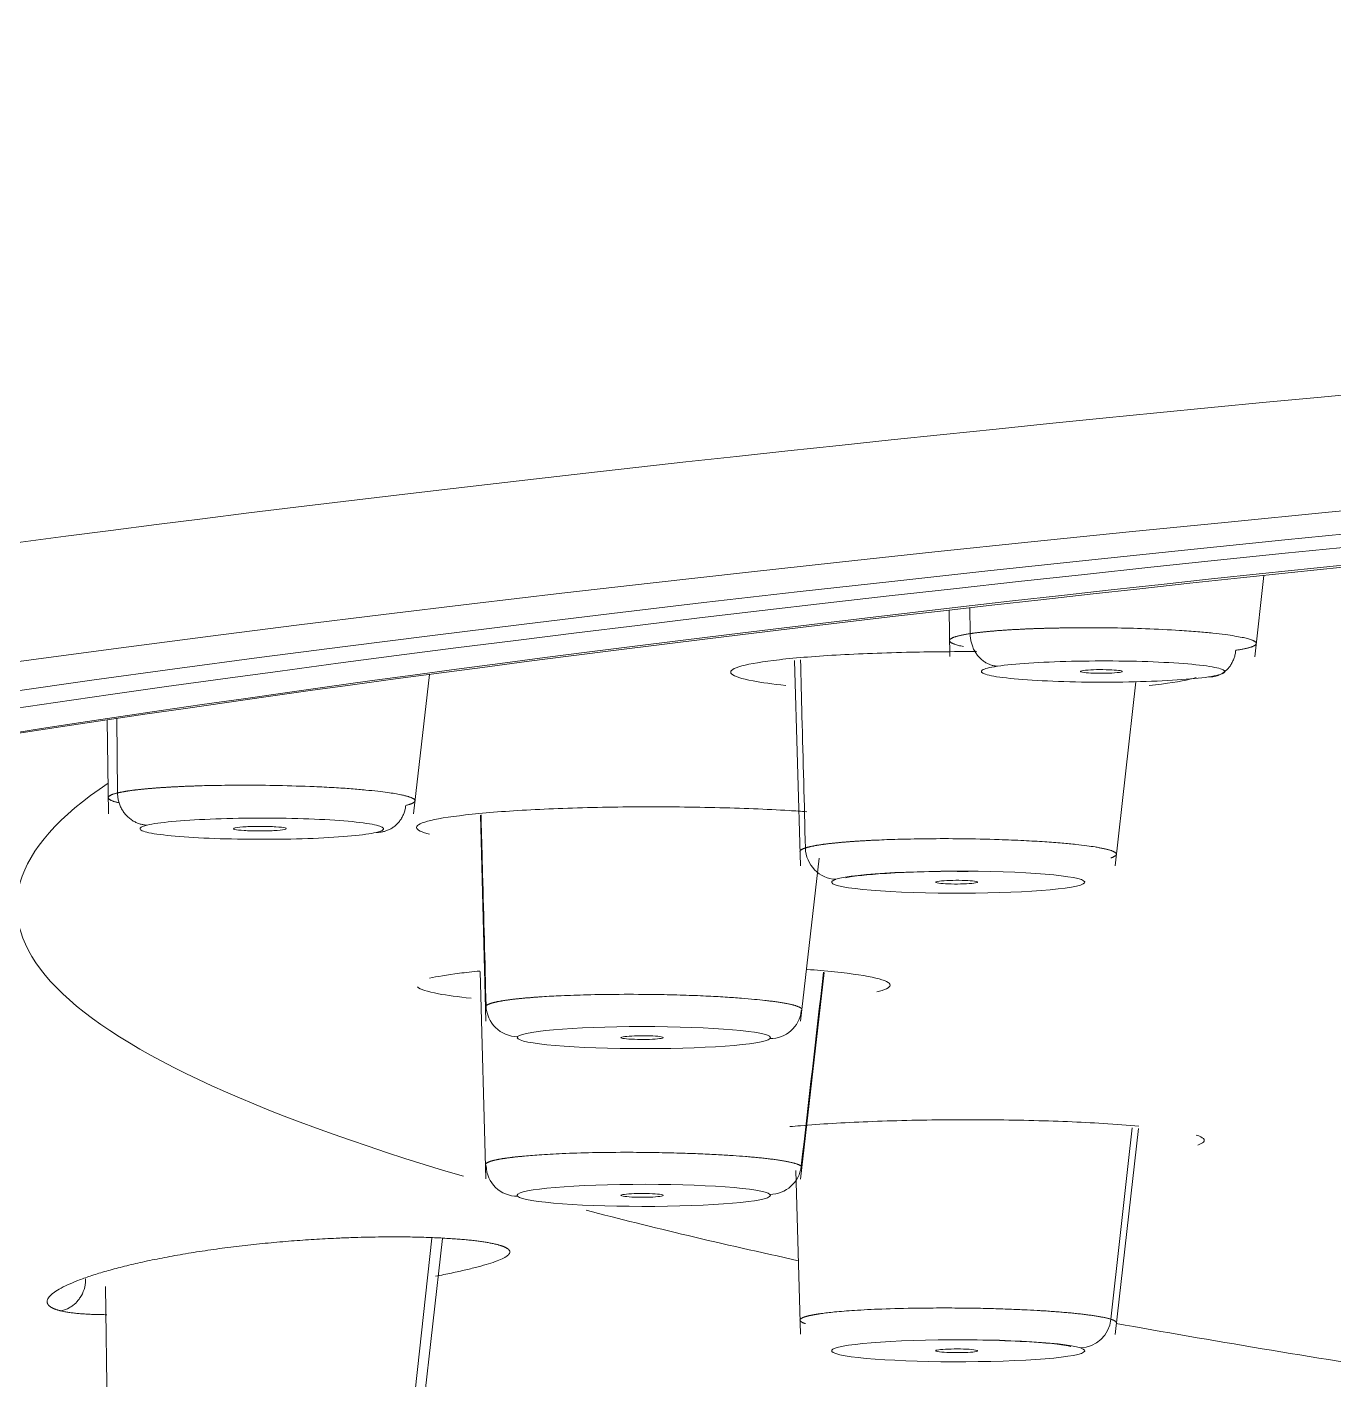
# Model space of a CAD drawing. Extents: x 19821 to 22981, y -91 to 2224.
# Drawn here: x 20586.44 to 20598.82, y 1300.96 to 1313.79 of the extents above; entities that cross this region are included whole.
import ezdxf

# ---------------------------------------------------------------- set-up
doc = ezdxf.new("R2010")
doc.units = 0
doc.header["$LTSCALE"] = 10
doc.header["$MEASUREMENT"] = 0
doc.layers.add('1', color=7, linetype='CONTINUOUS')

msp = doc.modelspace()

# ---------------------------------------------------------------- linework, layer by layer
at = {"layer": '1', "color": 7, "linetype": 'Continuous', "lineweight": 18}
for p, q in [((20598.072, 1307.819), (20598.156, 1308.59)), ((20595.174, 1308.261), (20595.182, 1307.821)), ((20593.711, 1307.783), (20593.766, 1305.838)), ((20590.1, 1306.329), (20590.251, 1307.651)), ((20596.747, 1305.837), (20596.945, 1307.582)), ((20587.198, 1307.22), (20587.21, 1306.331)), ((20590.734, 1306.318), (20590.786, 1304.365)), ((20593.767, 1304.364), (20593.945, 1305.909)), ((20590.733, 1304.836), (20590.786, 1302.869)), ((20593.767, 1302.868), (20593.992, 1304.827)), ((20596.747, 1301.396), (20596.968, 1303.348)), ((20593.722, 1302.948), (20593.766, 1301.397)), ((20590.1, 1299.878), (20590.375, 1302.306)), ((20587.183, 1301.849), (20587.21, 1299.879))]:
    msp.add_line(p, q, dxfattribs=at)
at = {"layer": '1', "color": 7, "linetype": 'Continuous', "lineweight": 13}
for p, q in [((20595.372, 1308.284), (20595.374, 1308.038)), ((20587.288, 1307.234), (20587.296, 1306.528)), ((20590.027, 1300.046), (20590.274, 1302.308))]:
    msp.add_line(p, q, dxfattribs=at)
for centre, major_axis, start_param, end_param in [((20690.341, 1302.937), (-124.486, 0), 4.712389, 6.292218), ((20690.341, 1305.454), (-104, 0), 6.154135, 6.569463), ((20690.341, 1305.454), (-104, 0), 0.323535, 0.379642), ((20690.341, 1305.454), (-104, 0), 0.451408, 0.510509)]:
    msp.add_ellipse(centre, major_axis=major_axis, ratio=0.087156, start_param=start_param, end_param=end_param, dxfattribs=at)
at = {"layer": '1', "color": 7, "linetype": 'Continuous', "lineweight": 18}
for centre, major_axis, ratio, start_param, end_param in [((20690.341, 1301.967), (-123.486, 0), 0.087156, 4.712389, 6.221456), ((20690.341, 1301.967), (121.8, 0), 0.087156, 1.570796, 4.70718), ((20690.341, 1301.967), (-120.85, 0), 0.087156, 4.712389, 7.853982), ((20690.341, 1302.016), (119.248, 0), 0.087156, 1.570796, 3.197179), ((20690.341, 1301.967), (119.464, 0), 0.087156, 1.570796, 3.186508), ((20594.103, 1306.008), (0.093, -0.285), 0.962439, 4.412238, 5.95584), ((20595.262, 1305.682), (-1.2, 0), 0.087156, 6.023048, 9.161141), ((20595.261, 1305.682), (-1.2, 0), 0.087155, 2.881251, 6.019747), ((20591.087, 1304.517), (0.213, -0.212), 0.992467, 3.947529, 5.49113), ((20593.477, 1304.499), (-0.213, 0.212), 0.992467, 2.350643, 3.807025), ((20592.282, 1304.209), (-1.2, 0), 0.087155, 3.055467, 6.19459), ((20592.283, 1304.209), (-1.2, 0), 0.087156, 6.197491, 9.335761), ((20591.087, 1303.004), (-0.211, -0.213), 0.99234, 5.522182, 7.065784), ((20593.477, 1303.022), (0.211, 0.213), 0.99234, 3.92528, 5.381662), ((20592.282, 1302.714), (-1.2, 0), 0.087155, 3.229774, 6.369359), ((20592.282, 1302.714), (-1.2, 0), 0.087156, 0.088282, 3.227657), ((20596.421, 1301.567), (0.093, 0.285), 0.962061, 3.467297, 4.923679), ((20595.262, 1301.241), (-1.2, 0), 0.087155, 3.404633, 6.54356), ((20595.261, 1301.241), (-1.2, 0), 0.087156, 0.263142, 3.401864), ((20690.341, 1301.967), (119.464, 0), 0.087156, 3.216942, 4.712389)]:
    msp.add_ellipse(centre, major_axis=major_axis, ratio=ratio, start_param=start_param, end_param=end_param, dxfattribs=at)
at = {"layer": '1', "color": 7, "linetype": 'Continuous', "lineweight": 13}
for points, knots in [([(20595.179, 1307.972), (20595.179, 1307.973), (20595.18, 1307.975), (20595.181, 1307.979), (20595.183, 1307.982), (20595.187, 1307.986), (20595.191, 1307.989), (20595.197, 1307.993), (20595.203, 1307.996), (20595.211, 1308), (20595.219, 1308.003), (20595.229, 1308.007), (20595.239, 1308.01), (20595.251, 1308.013), (20595.263, 1308.017), (20595.276, 1308.02), (20595.29, 1308.023), (20595.305, 1308.026), (20595.321, 1308.029), (20595.338, 1308.032), (20595.355, 1308.035), (20595.368, 1308.037), (20595.374, 1308.038)], [0, 0, 0, 0, 0.038406, 0.09073, 0.142862, 0.194803, 0.246554, 0.298113, 0.349482, 0.40066, 0.451648, 0.502446, 0.553054, 0.603472, 0.653701, 0.703739, 0.753589, 0.803249, 0.85272, 0.902002, 0.951095, 1, 1, 1, 1]), ([(20595.374, 1308.038), (20595.377, 1308.038), (20595.383, 1308.039), (20595.393, 1308.04), (20595.403, 1308.042), (20595.413, 1308.043), (20595.423, 1308.045), (20595.434, 1308.046), (20595.444, 1308.047), (20595.455, 1308.049), (20595.467, 1308.05), (20595.478, 1308.051), (20595.49, 1308.052), (20595.502, 1308.054), (20595.514, 1308.055), (20595.526, 1308.056), (20595.539, 1308.057), (20595.551, 1308.059), (20595.564, 1308.06), (20595.577, 1308.061), (20595.591, 1308.062), (20595.604, 1308.063), (20595.618, 1308.065), (20595.632, 1308.066), (20595.646, 1308.067), (20595.661, 1308.068), (20595.675, 1308.069), (20595.69, 1308.07), (20595.705, 1308.071), (20595.72, 1308.072), (20595.736, 1308.073), (20595.751, 1308.074), (20595.767, 1308.075), (20595.783, 1308.076), (20595.799, 1308.077), (20595.815, 1308.078), (20595.832, 1308.078), (20595.848, 1308.079), (20595.865, 1308.08), (20595.882, 1308.081), (20595.9, 1308.082), (20595.917, 1308.082), (20595.934, 1308.083), (20595.952, 1308.084), (20595.97, 1308.085), (20595.988, 1308.085), (20596.006, 1308.086), (20596.025, 1308.086), (20596.043, 1308.087), (20596.062, 1308.088), (20596.08, 1308.088), (20596.099, 1308.089), (20596.118, 1308.089), (20596.138, 1308.09), (20596.157, 1308.09), (20596.176, 1308.091), (20596.196, 1308.091), (20596.216, 1308.091), (20596.235, 1308.092), (20596.319, 1308.093), (20596.483, 1308.095), (20596.747, 1308.093), (20597.053, 1308.085), (20597.321, 1308.072), (20597.53, 1308.057), (20597.673, 1308.043), (20597.79, 1308.029), (20597.881, 1308.016), (20597.95, 1308.003), (20598.001, 1307.992), (20598.026, 1307.984), (20598.036, 1307.98)], [0, 0, 0, 0, 0.005451, 0.010912, 0.016383, 0.021865, 0.027357, 0.032859, 0.038371, 0.043894, 0.049427, 0.054971, 0.060524, 0.066088, 0.071663, 0.077247, 0.082842, 0.088447, 0.094063, 0.099689, 0.105325, 0.110972, 0.116629, 0.122296, 0.127974, 0.133662, 0.13936, 0.145069, 0.150788, 0.156518, 0.162258, 0.168008, 0.173769, 0.17954, 0.185321, 0.191113, 0.196916, 0.202728, 0.208551, 0.214385, 0.220229, 0.226083, 0.231948, 0.237824, 0.243709, 0.249606, 0.255512, 0.261429, 0.267357, 0.273295, 0.279244, 0.285203, 0.291172, 0.297152, 0.303143, 0.309144, 0.315155, 0.321177, 0.32721, 0.333253, 0.39686, 0.473614, 0.563516, 0.666569, 0.727169, 0.783457, 0.835427, 0.883073, 0.92639, 0.965374, 1, 1, 1, 1]), ([(20593.767, 1307.789), (20593.772, 1307.611), (20593.787, 1307.017), (20593.803, 1306.423), (20593.813, 1306.007)], [0, 0, 0, 0, 0.299122, 1, 1, 1, 1]), ([(20587.296, 1306.528), (20587.298, 1306.528), (20587.302, 1306.529), (20587.309, 1306.531), (20587.316, 1306.532), (20587.323, 1306.534), (20587.33, 1306.535), (20587.338, 1306.537), (20587.346, 1306.538), (20587.354, 1306.54), (20587.363, 1306.541), (20587.371, 1306.543), (20587.38, 1306.544), (20587.389, 1306.546), (20587.398, 1306.547), (20587.408, 1306.548), (20587.418, 1306.55), (20587.428, 1306.551), (20587.438, 1306.553), (20587.449, 1306.554), (20587.459, 1306.555), (20587.47, 1306.557), (20587.482, 1306.558), (20587.493, 1306.559), (20587.505, 1306.561), (20587.517, 1306.562), (20587.529, 1306.563), (20587.541, 1306.564), (20587.554, 1306.566), (20587.566, 1306.567), (20587.579, 1306.568), (20587.593, 1306.569), (20587.606, 1306.57), (20587.62, 1306.571), (20587.634, 1306.573), (20587.648, 1306.574), (20587.662, 1306.575), (20587.677, 1306.576), (20587.691, 1306.577), (20587.706, 1306.578), (20587.722, 1306.579), (20587.737, 1306.58), (20587.753, 1306.581), (20587.768, 1306.582), (20587.784, 1306.583), (20587.8, 1306.584), (20587.817, 1306.585), (20587.833, 1306.586), (20587.85, 1306.587), (20587.867, 1306.587), (20587.884, 1306.588), (20587.902, 1306.589), (20587.919, 1306.59), (20587.937, 1306.591), (20587.955, 1306.591), (20587.973, 1306.592), (20587.991, 1306.593), (20588.009, 1306.593), (20588.028, 1306.594), (20588.106, 1306.597), (20588.262, 1306.6), (20588.521, 1306.603), (20588.831, 1306.599), (20589.116, 1306.59), (20589.346, 1306.579), (20589.509, 1306.568), (20589.647, 1306.556), (20589.761, 1306.544), (20589.852, 1306.533), (20589.923, 1306.522), (20589.962, 1306.515), (20589.979, 1306.511)], [0, 0, 0, 0, 0.005451, 0.010912, 0.016383, 0.021865, 0.027357, 0.032859, 0.038371, 0.043894, 0.049427, 0.054971, 0.060524, 0.066088, 0.071663, 0.077247, 0.082842, 0.088447, 0.094063, 0.099689, 0.105325, 0.110972, 0.116629, 0.122296, 0.127974, 0.133662, 0.13936, 0.145069, 0.150788, 0.156518, 0.162258, 0.168008, 0.173769, 0.17954, 0.185321, 0.191113, 0.196916, 0.202728, 0.208551, 0.214385, 0.220229, 0.226083, 0.231948, 0.237824, 0.243709, 0.249606, 0.255512, 0.261429, 0.267357, 0.273295, 0.279244, 0.285203, 0.291172, 0.297152, 0.303143, 0.309144, 0.315155, 0.321177, 0.32721, 0.333253, 0.39686, 0.473614, 0.563516, 0.666569, 0.727169, 0.783457, 0.835427, 0.883073, 0.92639, 0.965374, 1, 1, 1, 1]), ([(20587.209, 1306.479), (20587.209, 1306.48), (20587.208, 1306.482), (20587.208, 1306.485), (20587.209, 1306.488), (20587.211, 1306.492), (20587.213, 1306.495), (20587.217, 1306.499), (20587.222, 1306.502), (20587.228, 1306.505), (20587.235, 1306.509), (20587.243, 1306.512), (20587.251, 1306.515), (20587.261, 1306.518), (20587.272, 1306.522), (20587.283, 1306.525), (20587.291, 1306.527), (20587.296, 1306.528)], [0, 0, 0, 0, 0.035418, 0.106012, 0.176345, 0.246417, 0.316227, 0.385776, 0.455064, 0.524091, 0.592858, 0.661364, 0.729611, 0.797597, 0.865324, 0.932792, 1, 1, 1, 1]), ([(20590.88, 1302.251), (20590.883, 1302.25), (20590.889, 1302.249), (20590.897, 1302.247), (20590.905, 1302.244), (20590.912, 1302.242), (20590.92, 1302.24), (20590.927, 1302.238), (20590.933, 1302.236), (20590.94, 1302.233), (20590.946, 1302.231), (20590.952, 1302.229), (20590.958, 1302.227), (20590.963, 1302.224), (20590.968, 1302.222), (20590.973, 1302.22), (20590.977, 1302.217), (20590.982, 1302.215), (20590.986, 1302.213), (20590.989, 1302.21), (20590.993, 1302.208), (20590.996, 1302.206), (20590.999, 1302.203), (20591.002, 1302.201), (20591.004, 1302.198), (20591.006, 1302.196), (20591.008, 1302.193), (20591.01, 1302.191), (20591.011, 1302.188), (20591.012, 1302.186), (20591.013, 1302.183), (20591.013, 1302.181), (20591.013, 1302.178), (20591.013, 1302.176), (20591.013, 1302.173), (20591.012, 1302.17), (20591.011, 1302.165), (20591.005, 1302.156), (20590.993, 1302.144), (20590.976, 1302.132), (20590.946, 1302.115), (20590.895, 1302.093), (20590.815, 1302.065), (20590.716, 1302.037), (20590.598, 1302.008), (20590.463, 1301.978), (20590.362, 1301.958), (20590.309, 1301.947), (20590.309, 1301.947)], [0, 0, 0, 0, 0.009969, 0.0199, 0.029795, 0.039655, 0.04948, 0.059272, 0.069032, 0.078761, 0.08846, 0.09813, 0.107773, 0.117389, 0.12698, 0.136546, 0.14609, 0.155612, 0.165113, 0.174594, 0.184058, 0.193504, 0.202934, 0.21235, 0.221753, 0.231143, 0.240522, 0.249892, 0.259253, 0.268607, 0.277955, 0.287298, 0.296638, 0.305975, 0.315311, 0.324648, 0.333986, 0.375474, 0.416909, 0.458393, 0.500029, 0.58339, 0.66653, 0.749674, 0.833009, 0.916391, 0.999986, 1, 1, 1, 1]), ([(20586.761, 1301.618), (20586.763, 1301.619), (20586.791, 1301.625), (20586.829, 1301.641), (20586.871, 1301.668), (20586.897, 1301.69), (20586.92, 1301.715), (20586.951, 1301.756), (20586.982, 1301.819), (20586.994, 1301.884), (20586.994, 1301.919), (20586.994, 1301.923)], [0, 0, 0, 0, 0.007606, 0.201379, 0.298266, 0.395153, 0.49204, 0.588926, 0.7827, 0.976473, 1, 1, 1, 1]), ([(20587.196, 1301.583), (20587.196, 1301.583), (20587.185, 1301.583), (20587.165, 1301.583), (20587.134, 1301.584), (20587.105, 1301.584), (20587.076, 1301.585), (20587.049, 1301.586), (20587.022, 1301.587), (20586.995, 1301.589), (20586.97, 1301.59), (20586.946, 1301.592), (20586.922, 1301.594), (20586.899, 1301.596), (20586.877, 1301.599), (20586.856, 1301.602), (20586.835, 1301.604), (20586.815, 1301.608), (20586.797, 1301.611), (20586.778, 1301.615), (20586.767, 1301.617), (20586.761, 1301.618)], [0, 0, 0, 0, 0.000109, 0.055358, 0.110509, 0.165588, 0.220618, 0.275626, 0.330636, 0.385674, 0.440765, 0.495934, 0.551205, 0.606604, 0.662155, 0.717883, 0.773811, 0.829963, 0.886363, 0.943035, 1, 1, 1, 1])]:
    msp.add_open_spline(points, degree=3, knots=knots, dxfattribs=at)
for points, weights in [([(20595.634, 1307.729), (20595.483, 1307.737), (20595.375, 1307.864), (20595.374, 1308.038)], [1.16895846642, 0.94367696342, 0.943680511248, 1.16896910991]), ([(20597.633, 1307.628), (20597.771, 1307.621), (20597.875, 1307.721), (20597.891, 1307.88)], [1.1689486901, 0.960098142279, 0.944879835552, 1.12329376992]), ([(20587.577, 1306.223), (20587.414, 1306.228), (20587.297, 1306.354), (20587.296, 1306.528)], [1.16895846643, 0.94367696342, 0.943680511247, 1.16896910991]), ([(20589.747, 1306.154), (20589.896, 1306.15), (20590.01, 1306.251), (20590.027, 1306.41)], [1.16894869007, 0.960098142284, 0.94487983556, 1.1232937699])]:
    msp.add_rational_spline(points, weights, degree=3, dxfattribs=at)
at = {"layer": '1', "color": 7, "linetype": 'Continuous', "lineweight": 18}
for points, knots in [([(20595.31, 1307.916), (20595.293, 1307.919), (20595.263, 1307.926), (20595.235, 1307.935), (20595.219, 1307.941), (20595.21, 1307.945), (20595.202, 1307.948), (20595.195, 1307.952), (20595.19, 1307.956), (20595.185, 1307.96), (20595.182, 1307.964), (20595.18, 1307.967), (20595.179, 1307.97), (20595.179, 1307.972), (20595.179, 1307.972)], [0, 0, 0, 0, 0.196435, 0.388202, 0.455194, 0.521948, 0.588465, 0.654743, 0.720784, 0.786587, 0.852154, 0.917483, 0.982575, 1, 1, 1, 1]), ([(20598.036, 1307.98), (20598.036, 1307.98), (20598.04, 1307.979), (20598.046, 1307.977), (20598.055, 1307.973), (20598.063, 1307.969), (20598.07, 1307.965), (20598.075, 1307.961), (20598.08, 1307.957), (20598.083, 1307.954), (20598.085, 1307.95), (20598.086, 1307.946), (20598.085, 1307.942), (20598.084, 1307.939), (20598.082, 1307.935), (20598.078, 1307.932), (20598.074, 1307.928), (20598.068, 1307.924), (20598.062, 1307.921), (20598.054, 1307.917), (20598.045, 1307.914), (20598.036, 1307.911), (20598.025, 1307.907), (20598.014, 1307.904), (20598.002, 1307.901), (20597.988, 1307.898), (20597.974, 1307.895), (20597.959, 1307.891), (20597.943, 1307.888), (20597.927, 1307.886), (20597.91, 1307.883), (20597.897, 1307.881), (20597.891, 1307.88)], [0, 0, 0, 0, 0.000059, 0.036449, 0.072704, 0.108822, 0.144805, 0.180651, 0.216361, 0.251935, 0.287372, 0.322673, 0.357837, 0.392866, 0.427757, 0.462512, 0.497131, 0.531613, 0.565958, 0.600167, 0.634239, 0.668174, 0.701972, 0.735634, 0.769159, 0.802547, 0.835798, 0.868912, 0.90189, 0.93473, 0.967434, 1, 1, 1, 1]), ([(20593.182, 1307.723), (20593.254, 1307.745), (20593.469, 1307.786), (20594.039, 1307.836), (20594.723, 1307.863), (20595.212, 1307.868), (20595.435, 1307.867)], [0, 0, 0, 0, 0.259482, 0.518964, 0.778447, 1, 1, 1, 1]), ([(20593.627, 1307.547), (20593.503, 1307.56), (20593.258, 1307.593), (20593.068, 1307.656), (20593.114, 1307.7), (20593.182, 1307.723)], [0, 0, 0, 0, 0.270506, 0.635253, 1, 1, 1, 1]), ([(20597.517, 1307.622), (20597.445, 1307.599), (20597.311, 1307.574), (20597.113, 1307.551), (20597.071, 1307.547)], [0, 0, 0, 0, 0.802518, 1, 1, 1, 1]), ([(20587.307, 1306.435), (20587.303, 1306.436), (20587.295, 1306.438), (20587.283, 1306.441), (20587.271, 1306.445), (20587.259, 1306.448), (20587.249, 1306.452), (20587.24, 1306.456), (20587.232, 1306.459), (20587.226, 1306.463), (20587.22, 1306.467), (20587.215, 1306.47), (20587.212, 1306.474), (20587.21, 1306.477), (20587.209, 1306.479), (20587.209, 1306.479)], [0, 0, 0, 0, 0.058347, 0.1418, 0.224954, 0.30781, 0.390366, 0.472625, 0.554585, 0.636247, 0.717611, 0.798678, 0.879448, 0.959921, 1, 1, 1, 1]), ([(20589.979, 1306.511), (20589.979, 1306.511), (20589.984, 1306.51), (20589.996, 1306.508), (20590.012, 1306.504), (20590.026, 1306.5), (20590.04, 1306.497), (20590.052, 1306.493), (20590.063, 1306.489), (20590.074, 1306.486), (20590.083, 1306.482), (20590.09, 1306.478), (20590.097, 1306.475), (20590.103, 1306.471), (20590.107, 1306.467), (20590.111, 1306.464), (20590.113, 1306.46), (20590.114, 1306.457), (20590.115, 1306.453), (20590.114, 1306.449), (20590.112, 1306.446), (20590.109, 1306.443), (20590.105, 1306.439), (20590.1, 1306.436), (20590.094, 1306.432), (20590.088, 1306.429), (20590.08, 1306.426), (20590.071, 1306.422), (20590.061, 1306.419), (20590.051, 1306.416), (20590.04, 1306.413), (20590.031, 1306.411), (20590.027, 1306.41)], [0, 0, 0, 0, 0.00006, 0.03645, 0.072705, 0.108823, 0.144806, 0.180652, 0.216362, 0.251935, 0.287373, 0.322673, 0.357838, 0.392866, 0.427758, 0.462513, 0.497131, 0.531613, 0.565959, 0.600167, 0.634239, 0.668174, 0.701973, 0.735634, 0.769159, 0.802547, 0.835798, 0.868913, 0.90189, 0.93473, 0.967434, 1, 1, 1, 1]), ([(20590.137, 1306.218), (20590.163, 1306.241), (20590.294, 1306.284), (20590.757, 1306.342), (20591.406, 1306.382), (20592.179, 1306.4), (20592.968, 1306.393), (20593.511, 1306.371), (20593.773, 1306.354), (20593.827, 1306.35)], [0, 0, 0, 0, 0.159442, 0.318884, 0.478326, 0.637768, 0.79721, 0.956652, 1, 1, 1, 1]), ([(20590.253, 1306.137), (20590.235, 1306.141), (20590.142, 1306.168), (20590.116, 1306.195), (20590.137, 1306.218)], [0, 0, 0, 0, 0.174567, 1, 1, 1, 1]), ([(20590.74, 1306.319), (20590.745, 1306.133), (20590.761, 1305.53), (20590.777, 1304.928), (20590.788, 1304.511)], [0, 0, 0, 0, 0.30893, 1, 1, 1, 1]), ([(20593.813, 1306.007), (20593.815, 1306.007), (20593.818, 1306.008), (20593.824, 1306.01), (20593.83, 1306.012), (20593.836, 1306.013), (20593.842, 1306.015), (20593.848, 1306.016), (20593.855, 1306.018), (20593.862, 1306.02), (20593.869, 1306.021), (20593.877, 1306.023), (20593.885, 1306.024), (20593.893, 1306.026), (20593.901, 1306.028), (20593.909, 1306.029), (20593.918, 1306.031), (20593.927, 1306.032), (20593.936, 1306.034), (20593.946, 1306.035), (20593.956, 1306.037), (20593.965, 1306.038), (20593.976, 1306.04), (20593.986, 1306.041), (20593.997, 1306.042), (20594.008, 1306.044), (20594.019, 1306.045), (20594.03, 1306.047), (20594.042, 1306.048), (20594.054, 1306.049), (20594.066, 1306.051), (20594.079, 1306.052), (20594.091, 1306.053), (20594.104, 1306.055), (20594.117, 1306.056), (20594.13, 1306.057), (20594.144, 1306.059), (20594.158, 1306.06), (20594.172, 1306.061), (20594.186, 1306.062), (20594.2, 1306.063), (20594.215, 1306.065), (20594.23, 1306.066), (20594.245, 1306.067), (20594.26, 1306.068), (20594.275, 1306.069), (20594.291, 1306.07), (20594.307, 1306.071), (20594.323, 1306.072), (20594.339, 1306.073), (20594.355, 1306.074), (20594.372, 1306.075), (20594.389, 1306.076), (20594.406, 1306.077), (20594.423, 1306.078), (20594.44, 1306.079), (20594.458, 1306.08), (20594.476, 1306.08), (20594.494, 1306.081), (20594.57, 1306.085), (20594.726, 1306.09), (20594.987, 1306.095), (20595.305, 1306.095), (20595.614, 1306.088), (20595.878, 1306.077), (20596.078, 1306.066), (20596.243, 1306.053), (20596.375, 1306.04), (20596.478, 1306.028), (20596.541, 1306.019), (20596.578, 1306.013), (20596.596, 1306.009), (20596.613, 1306.006), (20596.63, 1306.003), (20596.645, 1305.999), (20596.659, 1305.996), (20596.673, 1305.993), (20596.685, 1305.989), (20596.697, 1305.986), (20596.707, 1305.983), (20596.717, 1305.979), (20596.726, 1305.976), (20596.733, 1305.972), (20596.74, 1305.969), (20596.746, 1305.966), (20596.75, 1305.962), (20596.754, 1305.959), (20596.757, 1305.955), (20596.759, 1305.952), (20596.76, 1305.949), (20596.76, 1305.945), (20596.759, 1305.942), (20596.757, 1305.939), (20596.754, 1305.935), (20596.75, 1305.932), (20596.745, 1305.929), (20596.74, 1305.926), (20596.733, 1305.922), (20596.726, 1305.919), (20596.718, 1305.916), (20596.712, 1305.914), (20596.708, 1305.913)], [0, 0, 0, 0, 0.004177, 0.00836, 0.012546, 0.016738, 0.020934, 0.025136, 0.029341, 0.033552, 0.037767, 0.041987, 0.046212, 0.050442, 0.054676, 0.058915, 0.063159, 0.067408, 0.071661, 0.07592, 0.080183, 0.08445, 0.088723, 0.093, 0.097282, 0.101569, 0.105861, 0.110158, 0.114459, 0.118765, 0.123076, 0.127392, 0.131712, 0.136038, 0.140368, 0.144703, 0.149042, 0.153387, 0.157737, 0.162091, 0.16645, 0.170814, 0.175183, 0.179556, 0.183935, 0.188318, 0.192706, 0.197099, 0.201497, 0.205899, 0.210307, 0.214719, 0.219137, 0.223559, 0.227986, 0.232418, 0.236854, 0.241296, 0.245743, 0.250194, 0.297933, 0.355462, 0.422782, 0.499893, 0.552526, 0.600777, 0.644639, 0.684106, 0.71917, 0.749828, 0.758151, 0.766457, 0.774746, 0.783019, 0.791275, 0.799514, 0.807736, 0.815942, 0.82413, 0.832302, 0.840457, 0.848595, 0.856716, 0.86482, 0.872907, 0.880977, 0.889031, 0.897067, 0.905087, 0.91309, 0.921075, 0.929044, 0.936996, 0.944931, 0.952849, 0.96075, 0.968634, 0.976501, 0.984351, 0.992184, 1, 1, 1, 1]), ([(20593.762, 1305.972), (20593.762, 1305.973), (20593.762, 1305.975), (20593.763, 1305.978), (20593.765, 1305.981), (20593.768, 1305.984), (20593.772, 1305.988), (20593.776, 1305.991), (20593.782, 1305.994), (20593.789, 1305.997), (20593.796, 1306), (20593.804, 1306.004), (20593.81, 1306.006), (20593.813, 1306.007)], [0, 0, 0, 0, 0.066518, 0.160786, 0.254848, 0.348706, 0.442359, 0.535809, 0.629054, 0.722096, 0.814934, 0.907568, 1, 1, 1, 1]), ([(20594.197, 1305.723), (20594.199, 1305.724), (20594.217, 1305.728), (20594.315, 1305.745), (20594.511, 1305.763), (20594.837, 1305.78), (20595.148, 1305.787), (20595.32, 1305.784), (20595.355, 1305.784)], [0, 0, 0, 0, 0.105926, 0.228932, 0.427861, 0.670516, 0.933095, 1, 1, 1, 1]), ([(20590.252, 1304.771), (20590.321, 1304.788), (20590.464, 1304.812), (20590.66, 1304.833), (20590.729, 1304.84)], [0, 0, 0, 0, 0.669897, 1, 1, 1, 1]), ([(20593.83, 1304.855), (20593.874, 1304.852), (20594.108, 1304.833), (20594.451, 1304.79), (20594.582, 1304.747), (20594.608, 1304.724)], [0, 0, 0, 0, 0.099916, 0.549958, 1, 1, 1, 1]), ([(20590.645, 1304.582), (20590.523, 1304.595), (20590.276, 1304.629), (20590.162, 1304.666), (20590.137, 1304.69)], [0, 0, 0, 0, 0.422893, 1, 1, 1, 1]), ([(20594.608, 1304.724), (20594.629, 1304.7), (20594.603, 1304.673), (20594.508, 1304.647), (20594.489, 1304.642)], [0, 0, 0, 0, 0.818593, 1, 1, 1, 1]), ([(20590.788, 1304.511), (20590.789, 1304.512), (20590.79, 1304.513), (20590.792, 1304.515), (20590.795, 1304.517), (20590.797, 1304.518), (20590.8, 1304.52), (20590.803, 1304.522), (20590.807, 1304.523), (20590.81, 1304.525), (20590.814, 1304.527), (20590.819, 1304.528), (20590.823, 1304.53), (20590.828, 1304.532), (20590.833, 1304.533), (20590.838, 1304.535), (20590.843, 1304.537), (20590.849, 1304.538), (20590.855, 1304.54), (20590.861, 1304.542), (20590.868, 1304.543), (20590.875, 1304.545), (20590.882, 1304.546), (20590.889, 1304.548), (20590.897, 1304.55), (20590.905, 1304.551), (20590.913, 1304.553), (20590.921, 1304.554), (20590.93, 1304.556), (20590.939, 1304.557), (20590.948, 1304.559), (20590.957, 1304.56), (20590.967, 1304.562), (20590.977, 1304.563), (20590.987, 1304.565), (20590.997, 1304.566), (20591.008, 1304.568), (20591.019, 1304.569), (20591.03, 1304.57), (20591.041, 1304.572), (20591.053, 1304.573), (20591.065, 1304.575), (20591.077, 1304.576), (20591.089, 1304.577), (20591.102, 1304.579), (20591.115, 1304.58), (20591.128, 1304.581), (20591.141, 1304.582), (20591.155, 1304.584), (20591.168, 1304.585), (20591.182, 1304.586), (20591.197, 1304.587), (20591.211, 1304.588), (20591.226, 1304.59), (20591.241, 1304.591), (20591.256, 1304.592), (20591.271, 1304.593), (20591.287, 1304.594), (20591.302, 1304.595), (20591.37, 1304.6), (20591.51, 1304.607), (20591.754, 1304.616), (20592.063, 1304.62), (20592.375, 1304.619), (20592.651, 1304.612), (20592.867, 1304.604), (20593.051, 1304.594), (20593.204, 1304.583), (20593.328, 1304.572), (20593.407, 1304.564), (20593.454, 1304.559), (20593.478, 1304.556), (20593.501, 1304.553), (20593.523, 1304.55), (20593.545, 1304.547), (20593.565, 1304.544), (20593.585, 1304.541), (20593.603, 1304.538), (20593.621, 1304.534), (20593.638, 1304.531), (20593.654, 1304.528), (20593.669, 1304.525), (20593.683, 1304.522), (20593.696, 1304.518), (20593.708, 1304.515), (20593.719, 1304.512), (20593.729, 1304.508), (20593.739, 1304.505), (20593.747, 1304.502), (20593.754, 1304.498), (20593.761, 1304.495), (20593.766, 1304.492), (20593.771, 1304.489), (20593.775, 1304.485), (20593.777, 1304.482), (20593.779, 1304.479), (20593.78, 1304.476), (20593.78, 1304.472), (20593.779, 1304.469), (20593.777, 1304.466), (20593.775, 1304.464), (20593.774, 1304.463)], [0, 0, 0, 0, 0.004177, 0.00836, 0.012546, 0.016738, 0.020934, 0.025136, 0.029341, 0.033552, 0.037767, 0.041987, 0.046212, 0.050442, 0.054676, 0.058915, 0.063159, 0.067408, 0.071661, 0.07592, 0.080183, 0.08445, 0.088723, 0.093, 0.097282, 0.101569, 0.105861, 0.110158, 0.114459, 0.118765, 0.123076, 0.127392, 0.131712, 0.136038, 0.140368, 0.144703, 0.149042, 0.153387, 0.157736, 0.162091, 0.16645, 0.170814, 0.175183, 0.179556, 0.183935, 0.188318, 0.192706, 0.197099, 0.201497, 0.205899, 0.210307, 0.214719, 0.219137, 0.223559, 0.227986, 0.232418, 0.236854, 0.241296, 0.245743, 0.250194, 0.297933, 0.355462, 0.422782, 0.499893, 0.552526, 0.600777, 0.644639, 0.684106, 0.71917, 0.749828, 0.758151, 0.766457, 0.774746, 0.783019, 0.791275, 0.799514, 0.807736, 0.815942, 0.82413, 0.832302, 0.840457, 0.848595, 0.856716, 0.86482, 0.872907, 0.880977, 0.889031, 0.897067, 0.905087, 0.91309, 0.921075, 0.929044, 0.936996, 0.944931, 0.952849, 0.96075, 0.968634, 0.976501, 0.984351, 0.992184, 1, 1, 1, 1]), ([(20593.667, 1303.365), (20593.699, 1303.368), (20593.911, 1303.387), (20594.388, 1303.416), (20595.154, 1303.434), (20595.942, 1303.428), (20596.556, 1303.403), (20596.871, 1303.38), (20596.974, 1303.37)], [0, 0, 0, 0, 0.038428, 0.248903, 0.459378, 0.669853, 0.880328, 1, 1, 1, 1]), ([(20597.517, 1303.286), (20597.584, 1303.263), (20597.617, 1303.232), (20597.557, 1303.2), (20597.531, 1303.191)], [0, 0, 0, 0, 0.704978, 1, 1, 1, 1]), ([(20590.788, 1302.993), (20590.788, 1302.994), (20590.787, 1302.995), (20590.785, 1302.997), (20590.784, 1302.998), (20590.784, 1303), (20590.783, 1303.002), (20590.783, 1303.004), (20590.783, 1303.005), (20590.783, 1303.007), (20590.783, 1303.009), (20590.784, 1303.01), (20590.785, 1303.012), (20590.787, 1303.014), (20590.788, 1303.016), (20590.79, 1303.017), (20590.792, 1303.019), (20590.794, 1303.021), (20590.797, 1303.022), (20590.8, 1303.024), (20590.803, 1303.026), (20590.806, 1303.027), (20590.81, 1303.029), (20590.814, 1303.031), (20590.818, 1303.032), (20590.823, 1303.034), (20590.828, 1303.036), (20590.833, 1303.037), (20590.838, 1303.039), (20590.843, 1303.041), (20590.849, 1303.042), (20590.855, 1303.044), (20590.862, 1303.045), (20590.869, 1303.047), (20590.875, 1303.049), (20590.883, 1303.05), (20590.89, 1303.052), (20590.898, 1303.053), (20590.906, 1303.055), (20590.914, 1303.056), (20590.923, 1303.058), (20590.931, 1303.06), (20590.94, 1303.061), (20590.95, 1303.063), (20590.959, 1303.064), (20590.969, 1303.065), (20590.979, 1303.067), (20590.99, 1303.068), (20591, 1303.07), (20591.011, 1303.071), (20591.022, 1303.073), (20591.034, 1303.074), (20591.045, 1303.075), (20591.057, 1303.077), (20591.069, 1303.078), (20591.082, 1303.08), (20591.094, 1303.081), (20591.107, 1303.082), (20591.12, 1303.083), (20591.177, 1303.089), (20591.298, 1303.099), (20591.517, 1303.111), (20591.806, 1303.12), (20592.112, 1303.123), (20592.392, 1303.12), (20592.617, 1303.115), (20592.815, 1303.108), (20592.984, 1303.1), (20593.125, 1303.091), (20593.218, 1303.085), (20593.274, 1303.08), (20593.303, 1303.077), (20593.331, 1303.075), (20593.359, 1303.072), (20593.385, 1303.07), (20593.411, 1303.067), (20593.436, 1303.064), (20593.461, 1303.061), (20593.484, 1303.058), (20593.507, 1303.056), (20593.528, 1303.053), (20593.549, 1303.05), (20593.569, 1303.047), (20593.588, 1303.044), (20593.606, 1303.041), (20593.624, 1303.037), (20593.64, 1303.034), (20593.656, 1303.031), (20593.67, 1303.028), (20593.684, 1303.025), (20593.697, 1303.022), (20593.709, 1303.019), (20593.72, 1303.015), (20593.73, 1303.012), (20593.739, 1303.009), (20593.747, 1303.006), (20593.754, 1303.003), (20593.761, 1303), (20593.766, 1302.996), (20593.771, 1302.993), (20593.773, 1302.991), (20593.774, 1302.99)], [0, 0, 0, 0, 0.004177, 0.00836, 0.012546, 0.016738, 0.020934, 0.025136, 0.029341, 0.033552, 0.037767, 0.041987, 0.046212, 0.050442, 0.054676, 0.058915, 0.063159, 0.067408, 0.071661, 0.07592, 0.080183, 0.08445, 0.088723, 0.093, 0.097282, 0.101569, 0.105861, 0.110158, 0.114459, 0.118765, 0.123076, 0.127392, 0.131712, 0.136038, 0.140368, 0.144703, 0.149042, 0.153387, 0.157737, 0.162091, 0.16645, 0.170814, 0.175183, 0.179556, 0.183935, 0.188318, 0.192706, 0.197099, 0.201497, 0.205899, 0.210307, 0.214719, 0.219137, 0.223559, 0.227986, 0.232418, 0.236854, 0.241296, 0.245743, 0.250194, 0.297933, 0.355462, 0.422782, 0.499893, 0.552526, 0.600777, 0.644639, 0.684106, 0.71917, 0.749828, 0.758151, 0.766457, 0.774746, 0.783019, 0.791275, 0.799514, 0.807736, 0.815942, 0.82413, 0.832302, 0.840457, 0.848595, 0.856716, 0.86482, 0.872907, 0.880977, 0.889031, 0.897067, 0.905087, 0.91309, 0.921075, 0.929044, 0.936996, 0.944931, 0.952849, 0.96075, 0.968634, 0.976501, 0.984351, 0.992184, 1, 1, 1, 1]), ([(20586.761, 1301.618), (20586.759, 1301.619), (20586.753, 1301.62), (20586.745, 1301.623), (20586.738, 1301.625), (20586.73, 1301.627), (20586.723, 1301.629), (20586.716, 1301.631), (20586.71, 1301.634), (20586.703, 1301.636), (20586.697, 1301.638), (20586.691, 1301.641), (20586.686, 1301.643), (20586.681, 1301.646), (20586.676, 1301.649), (20586.671, 1301.651), (20586.666, 1301.654), (20586.662, 1301.657), (20586.658, 1301.66), (20586.654, 1301.662), (20586.651, 1301.665), (20586.648, 1301.668), (20586.645, 1301.671), (20586.642, 1301.674), (20586.639, 1301.677), (20586.637, 1301.68), (20586.635, 1301.683), (20586.634, 1301.687), (20586.632, 1301.69), (20586.631, 1301.693), (20586.63, 1301.696), (20586.63, 1301.7), (20586.629, 1301.703), (20586.629, 1301.707), (20586.629, 1301.71), (20586.63, 1301.714), (20586.631, 1301.721), (20586.636, 1301.734), (20586.647, 1301.751), (20586.664, 1301.769), (20586.692, 1301.793), (20586.741, 1301.825), (20586.82, 1301.866), (20586.918, 1301.907), (20587.035, 1301.949), (20587.17, 1301.991), (20587.321, 1302.032), (20587.487, 1302.073), (20587.669, 1302.111), (20587.864, 1302.148), (20588.071, 1302.182), (20588.285, 1302.213), (20588.503, 1302.24), (20588.723, 1302.263), (20588.942, 1302.282), (20589.158, 1302.297), (20589.345, 1302.307), (20589.505, 1302.314), (20589.639, 1302.317), (20589.79, 1302.32), (20589.958, 1302.321), (20590.106, 1302.319), (20590.219, 1302.316), (20590.301, 1302.313), (20590.379, 1302.309), (20590.439, 1302.305), (20590.483, 1302.302), (20590.513, 1302.3), (20590.543, 1302.298), (20590.571, 1302.296), (20590.598, 1302.293), (20590.625, 1302.291), (20590.651, 1302.288), (20590.676, 1302.285), (20590.7, 1302.282), (20590.724, 1302.279), (20590.746, 1302.276), (20590.768, 1302.273), (20590.789, 1302.269), (20590.809, 1302.266), (20590.828, 1302.262), (20590.846, 1302.259), (20590.864, 1302.255), (20590.875, 1302.252), (20590.88, 1302.251)], [0, 0, 0, 0, 0.00354, 0.007072, 0.010595, 0.014111, 0.017618, 0.021119, 0.024612, 0.0281, 0.031581, 0.035056, 0.038526, 0.041991, 0.045452, 0.048909, 0.052362, 0.055811, 0.059258, 0.062702, 0.066144, 0.069585, 0.073024, 0.076462, 0.0799, 0.083338, 0.086776, 0.090215, 0.093655, 0.097096, 0.10054, 0.103986, 0.107434, 0.110886, 0.114341, 0.117801, 0.121264, 0.136718, 0.152142, 0.16757, 0.183035, 0.214373, 0.245665, 0.27711, 0.308698, 0.340381, 0.371798, 0.40399, 0.435999, 0.46816, 0.500803, 0.533558, 0.565748, 0.59771, 0.629781, 0.660962, 0.69211, 0.712784, 0.733316, 0.753798, 0.784751, 0.816162, 0.831838, 0.847459, 0.863058, 0.878672, 0.885413, 0.892135, 0.898844, 0.905541, 0.91223, 0.918914, 0.925598, 0.932284, 0.938975, 0.945676, 0.952388, 0.959117, 0.965864, 0.972634, 0.979429, 0.986253, 0.993109, 1, 1, 1, 1]), ([(20593.813, 1301.498), (20593.812, 1301.499), (20593.808, 1301.5), (20593.804, 1301.501), (20593.799, 1301.503), (20593.795, 1301.505), (20593.791, 1301.506), (20593.787, 1301.508), (20593.784, 1301.51), (20593.781, 1301.512), (20593.778, 1301.513), (20593.775, 1301.515), (20593.772, 1301.517), (20593.77, 1301.518), (20593.768, 1301.52), (20593.767, 1301.522), (20593.765, 1301.523), (20593.764, 1301.525), (20593.763, 1301.527), (20593.763, 1301.529), (20593.762, 1301.53), (20593.762, 1301.532), (20593.762, 1301.534), (20593.763, 1301.535), (20593.764, 1301.537), (20593.765, 1301.539), (20593.766, 1301.541), (20593.768, 1301.542), (20593.769, 1301.544), (20593.772, 1301.546), (20593.774, 1301.547), (20593.777, 1301.549), (20593.78, 1301.551), (20593.783, 1301.552), (20593.786, 1301.554), (20593.79, 1301.556), (20593.794, 1301.557), (20593.798, 1301.559), (20593.803, 1301.561), (20593.808, 1301.562), (20593.813, 1301.564), (20593.818, 1301.566), (20593.824, 1301.567), (20593.83, 1301.569), (20593.836, 1301.57), (20593.843, 1301.572), (20593.85, 1301.574), (20593.857, 1301.575), (20593.864, 1301.577), (20593.872, 1301.578), (20593.88, 1301.58), (20593.888, 1301.581), (20593.896, 1301.583), (20593.905, 1301.584), (20593.914, 1301.586), (20593.924, 1301.587), (20593.933, 1301.589), (20593.943, 1301.59), (20593.953, 1301.592), (20593.997, 1301.598), (20594.094, 1301.61), (20594.283, 1301.625), (20594.544, 1301.638), (20594.834, 1301.645), (20595.109, 1301.647), (20595.337, 1301.646), (20595.543, 1301.642), (20595.723, 1301.636), (20595.877, 1301.63), (20595.98, 1301.625), (20596.044, 1301.621), (20596.077, 1301.619), (20596.109, 1301.617), (20596.141, 1301.614), (20596.172, 1301.612), (20596.203, 1301.61), (20596.233, 1301.608), (20596.262, 1301.605), (20596.29, 1301.603), (20596.318, 1301.6), (20596.344, 1301.598), (20596.371, 1301.595), (20596.396, 1301.592), (20596.42, 1301.59), (20596.444, 1301.587), (20596.467, 1301.584), (20596.489, 1301.581), (20596.51, 1301.579), (20596.531, 1301.576), (20596.551, 1301.573), (20596.569, 1301.57), (20596.587, 1301.567), (20596.604, 1301.564), (20596.62, 1301.561), (20596.636, 1301.558), (20596.65, 1301.555), (20596.663, 1301.552), (20596.676, 1301.549), (20596.688, 1301.546), (20596.699, 1301.543), (20596.705, 1301.541), (20596.708, 1301.54)], [0, 0, 0, 0, 0.004177, 0.00836, 0.012546, 0.016738, 0.020934, 0.025136, 0.029341, 0.033552, 0.037767, 0.041987, 0.046212, 0.050442, 0.054676, 0.058915, 0.063159, 0.067408, 0.071661, 0.07592, 0.080183, 0.08445, 0.088723, 0.093, 0.097282, 0.101569, 0.105861, 0.110158, 0.114459, 0.118765, 0.123076, 0.127392, 0.131712, 0.136038, 0.140368, 0.144703, 0.149042, 0.153387, 0.157737, 0.162091, 0.16645, 0.170814, 0.175183, 0.179556, 0.183935, 0.188318, 0.192706, 0.197099, 0.201497, 0.205899, 0.210307, 0.214719, 0.219137, 0.223559, 0.227986, 0.232418, 0.236854, 0.241296, 0.245743, 0.250194, 0.297933, 0.355462, 0.422782, 0.499893, 0.552526, 0.600777, 0.644639, 0.684106, 0.71917, 0.749828, 0.758151, 0.766457, 0.774746, 0.783019, 0.791275, 0.799514, 0.807736, 0.815942, 0.82413, 0.832302, 0.840457, 0.848595, 0.856716, 0.86482, 0.872907, 0.880977, 0.889031, 0.897067, 0.905087, 0.91309, 0.921075, 0.929044, 0.936996, 0.944931, 0.952849, 0.96075, 0.968634, 0.976501, 0.984351, 0.992184, 1, 1, 1, 1]), ([(20596.708, 1301.54), (20596.71, 1301.539), (20596.714, 1301.538), (20596.718, 1301.536), (20596.723, 1301.535), (20596.727, 1301.533), (20596.731, 1301.531), (20596.735, 1301.53), (20596.738, 1301.528), (20596.741, 1301.526), (20596.744, 1301.525), (20596.747, 1301.523), (20596.749, 1301.521), (20596.752, 1301.519), (20596.753, 1301.518), (20596.755, 1301.516), (20596.757, 1301.514), (20596.758, 1301.513), (20596.759, 1301.511), (20596.759, 1301.509), (20596.759, 1301.508), (20596.76, 1301.506), (20596.759, 1301.505), (20596.759, 1301.505)], [0, 0, 0, 0, 0.048053, 0.096165, 0.144335, 0.192562, 0.240848, 0.289192, 0.337595, 0.386055, 0.434573, 0.483149, 0.531784, 0.580476, 0.629227, 0.678035, 0.726901, 0.775826, 0.824808, 0.873849, 0.922947, 0.972103, 1, 1, 1, 1]), ([(20595.233, 1301.344), (20595.249, 1301.344), (20595.406, 1301.346), (20595.714, 1301.338), (20596.057, 1301.32), (20596.256, 1301.298), (20596.323, 1301.283), (20596.328, 1301.282), (20596.328, 1301.282)], [0, 0, 0, 0, 0.031414, 0.312107, 0.591736, 0.817872, 0.964888, 1, 1, 1, 1])]:
    msp.add_open_spline(points, degree=3, knots=knots, dxfattribs=at)
for points in [[(20597.633, 1307.628), (20597.712, 1307.64), (20597.805, 1307.665), (20597.777, 1307.705), (20597.572, 1307.741), (20597.225, 1307.768), (20596.787, 1307.781), (20596.327, 1307.778), (20595.911, 1307.76), (20595.713, 1307.741), (20595.634, 1307.729)], [(20595.634, 1307.729), (20595.554, 1307.717), (20595.462, 1307.692), (20595.49, 1307.652), (20595.695, 1307.616), (20596.042, 1307.589), (20596.48, 1307.576), (20596.94, 1307.579), (20597.356, 1307.597), (20597.554, 1307.616), (20597.633, 1307.628)], [(20596.445, 1307.688), (20596.424, 1307.684), (20596.406, 1307.677), (20596.466, 1307.667), (20596.569, 1307.662), (20596.696, 1307.662), (20596.76, 1307.667), (20596.79, 1307.671)], [(20596.79, 1307.671), (20596.811, 1307.675), (20596.828, 1307.682), (20596.769, 1307.692), (20596.666, 1307.697), (20596.539, 1307.697), (20596.475, 1307.692), (20596.445, 1307.688)], [(20587.577, 1306.223), (20587.523, 1306.21), (20587.481, 1306.185), (20587.589, 1306.145), (20587.863, 1306.113), (20588.258, 1306.092), (20588.715, 1306.086), (20589.163, 1306.095), (20589.537, 1306.119), (20589.693, 1306.141), (20589.747, 1306.154)], [(20589.747, 1306.154), (20589.801, 1306.167), (20589.844, 1306.193), (20589.735, 1306.232), (20589.461, 1306.265), (20589.067, 1306.286), (20588.61, 1306.292), (20588.162, 1306.282), (20587.788, 1306.258), (20587.632, 1306.236), (20587.577, 1306.223)], [(20588.409, 1306.197), (20588.393, 1306.191), (20588.39, 1306.182), (20588.488, 1306.171), (20588.63, 1306.166), (20588.787, 1306.169), (20588.854, 1306.177), (20588.882, 1306.182)], [(20588.882, 1306.182), (20588.897, 1306.187), (20588.901, 1306.197), (20588.802, 1306.208), (20588.66, 1306.212), (20588.504, 1306.209), (20588.437, 1306.202), (20588.409, 1306.197)], [(20595.441, 1305.678), (20595.449, 1305.682), (20595.444, 1305.69), (20595.356, 1305.698), (20595.24, 1305.701), (20595.118, 1305.697), (20595.071, 1305.691), (20595.052, 1305.687)], [(20595.052, 1305.687), (20595.044, 1305.682), (20595.049, 1305.675), (20595.137, 1305.666), (20595.253, 1305.664), (20595.375, 1305.667), (20595.422, 1305.674), (20595.441, 1305.678)], [(20593.774, 1302.99), (20593.844, 1303.603), (20593.914, 1304.215), (20593.985, 1304.828)], [(20592.467, 1304.208), (20592.466, 1304.212), (20592.446, 1304.22), (20592.343, 1304.227), (20592.223, 1304.227), (20592.11, 1304.222), (20592.076, 1304.215), (20592.066, 1304.211)], [(20592.066, 1304.211), (20592.067, 1304.206), (20592.087, 1304.199), (20592.19, 1304.192), (20592.31, 1304.191), (20592.423, 1304.196), (20592.457, 1304.203), (20592.467, 1304.208)], [(20592.467, 1302.715), (20592.457, 1302.72), (20592.422, 1302.727), (20592.307, 1302.732), (20592.188, 1302.731), (20592.087, 1302.724), (20592.067, 1302.717), (20592.066, 1302.712)], [(20592.066, 1302.712), (20592.076, 1302.708), (20592.111, 1302.701), (20592.226, 1302.695), (20592.345, 1302.696), (20592.446, 1302.703), (20592.466, 1302.711), (20592.467, 1302.715)], [(20595.441, 1301.245), (20595.422, 1301.249), (20595.374, 1301.256), (20595.251, 1301.259), (20595.135, 1301.256), (20595.049, 1301.248), (20595.044, 1301.241), (20595.052, 1301.236)], [(20595.052, 1301.236), (20595.071, 1301.232), (20595.119, 1301.226), (20595.242, 1301.222), (20595.358, 1301.225), (20595.444, 1301.233), (20595.449, 1301.241), (20595.441, 1301.245)]]:
    msp.add_open_spline(points, degree=3, dxfattribs=at)
at = {"layer": '1', "color": 7, "linetype": 'Continuous', "lineweight": 13}
msp.add_open_spline([(20596.708, 1301.54), (20596.775, 1302.145), (20596.842, 1302.75), (20596.909, 1303.355)], degree=3, dxfattribs=at)

doc.saveas('drawing.dxf')
